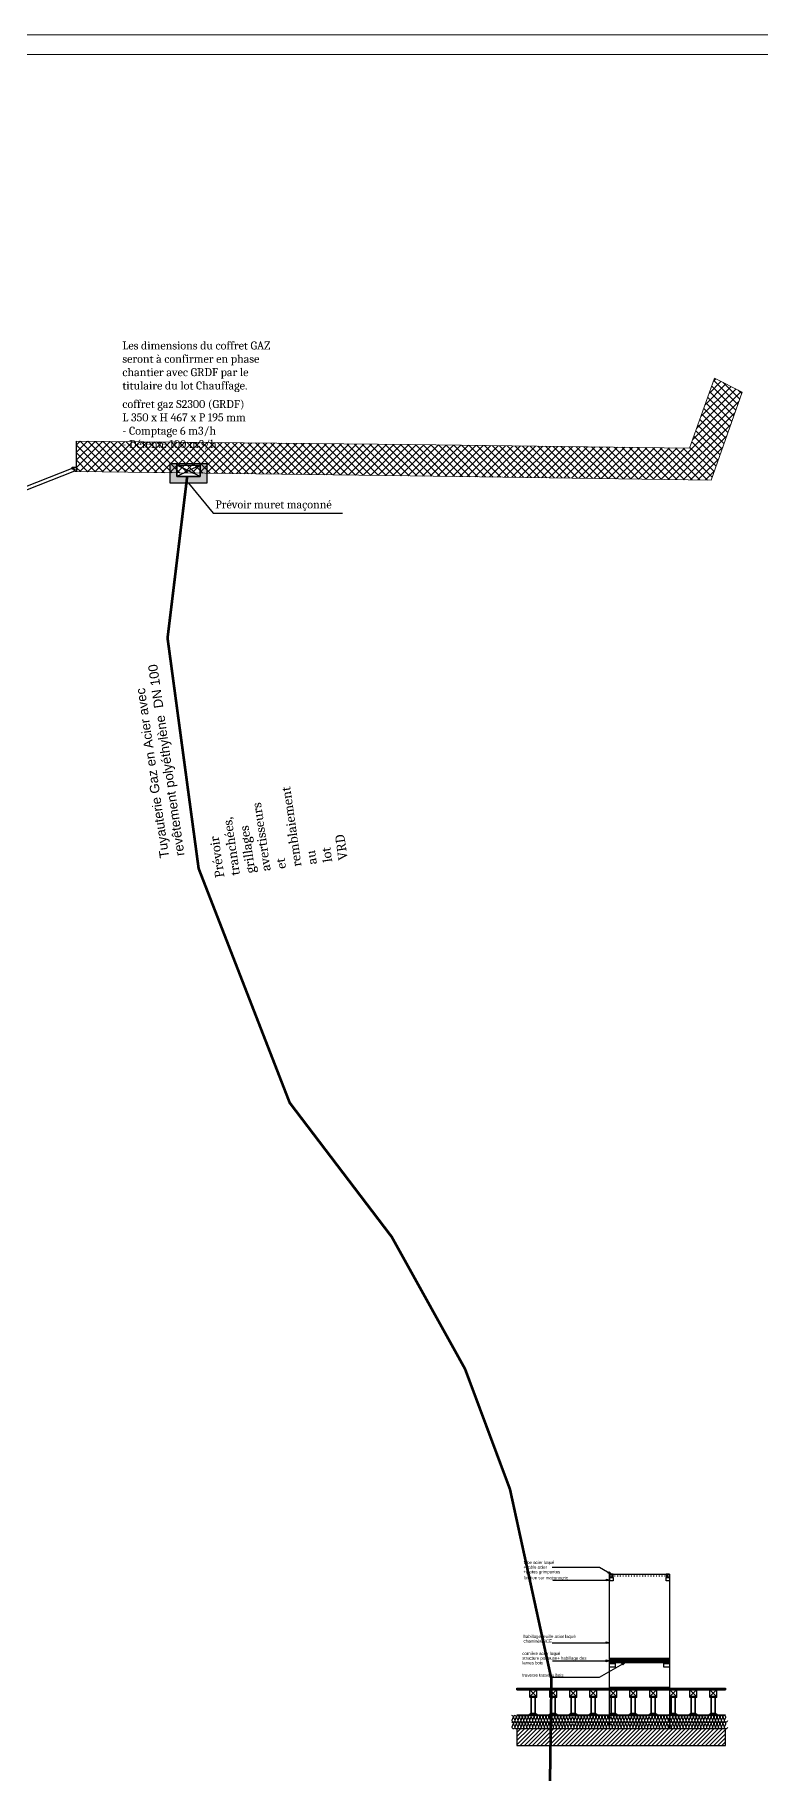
# Model space of a CAD drawing. Header units: centimetres. Extents: x 1724 to 19617, y -6503 to 8072.
# Drawn here: x 12185 to 13273, y 3524 to 6132 of the extents above; entities that cross this region are included whole.
import ezdxf

# ---------------------------------------------------------------- set-up
doc = ezdxf.new("R2010")
doc.units = ezdxf.units.CM
doc.linetypes.add('prlm_gaz', pattern=[36, 24, -3, 0, -3, 0, -3, 0, -3])
doc.linetypes.add('Style de ligne -27', pattern=[0.164042, 0.054681, -0.109361])
doc.layers.add('B BATI-murs', color=252, linetype='Continuous', lineweight=35)
doc.layers.add('prlm-ZCARTOUCHE', color=181, linetype='Continuous', lineweight=13)
for name, color, linetype in [('B GÈnÈral_Hatch', 252, 'Continuous'), ('B Général', 252, 'Continuous'), ('C ANNOTATIONS-prestations', 252, 'Continuous'), ('Général', 252, 'Continuous'), ('prlm-GAZ', 2, 'Continuous'), ('prlm-MOD', 64, 'Continuous'), ('prlm-MOD-PB', 123, 'Continuous')]:
    doc.layers.add(name, color=color, linetype=linetype)
doc.styles.add('Eurostile', font='Eurosti.TTF')
doc.styles.add('prlm-eau-ef', font='ariblk.ttf', dxfattribs={"height": 18})
doc.styles.add('prlm-mod', font='cambriaz.ttf', dxfattribs={"height": 18})
pattern_1 = [(0, (-110307.5656, 125967.00855), (0.3527777774, -0.4409722222), [])]

# ---------------------------------------------------------------- blocks, each defined once
blk = doc.blocks.new('B n0.Groupe-49-1')
at = {"layer": 'B Général', "linetype": 'Continuous', "flags": 128}
for points in [[(122436.1, -120490.3), (122438.8, -120490.4), (122438.8, -120487), (122442.8, -120487.1), (122442.8, -120483.7), (122436.2, -120483.7), (122436.2, -120483.7), (122436.2, -120483.7), (122436.1, -120489.4), (122436.1, -120489.4)], [(122556.1, -120491.2), (122553.4, -120491.2), (122553.5, -120487.9), (122549.5, -120487.8), (122549.5, -120484.5), (122556.1, -120484.6)]]:
    blk.add_lwpolyline(points, close=True, dxfattribs=at)
at = {"layer": 'B Général', "flags": 128}
blk.add_lwpolyline([(122553.1, -120490.8), (122444, -120533.9), (122442, -120528.9), (122551.1, -120485.8)], close=True, dxfattribs=at)
at = {"layer": 'B Général', "linetype": 'Continuous'}
blk.add_arc((122550.3, -120492.6), 114.2, 178.8526, 198.5258, dxfattribs=at)
blk = doc.blocks.new('B n0.Groupe-175-1')
at = {"layer": 'B BATI-murs', "linetype": 'Continuous'}
for p, q in [((123326.7, -122354.5), (123324.7, -122356)), ((123336.7, -122356), (123334.7, -122354.5))]:
    blk.add_line(p, q, dxfattribs=at)
at = {"layer": 'B BATI-murs', "linetype": 'Continuous', "flags": 128}
for points in [[(123325.7, -122328.5), (123335.7, -122328.5), (123335.7, -122329.5), (123325.7, -122329.5)], [(123327.7, -122329.5), (123333.7, -122329.5), (123333.7, -122354), (123327.7, -122354)], [(123324.7, -122356), (123336.7, -122356), (123336.7, -122356.5), (123324.7, -122356.5)], [(123326.7, -122354), (123334.7, -122354), (123334.7, -122354.5), (123326.7, -122354.5)]]:
    blk.add_lwpolyline(points, close=True, dxfattribs=at)
blk = doc.blocks.new('B n0.Groupe-176-1')
at = {"layer": 'B BATI-murs', "linetype": 'Continuous'}
for p, q in [((123296.7, -122354.5), (123294.7, -122356)), ((123306.7, -122356), (123304.7, -122354.5))]:
    blk.add_line(p, q, dxfattribs=at)
at = {"layer": 'B BATI-murs', "linetype": 'Continuous', "flags": 128}
for points in [[(123295.7, -122328.5), (123305.7, -122328.5), (123305.7, -122329.5), (123295.7, -122329.5)], [(123297.7, -122329.5), (123303.7, -122329.5), (123303.7, -122354), (123297.7, -122354)], [(123294.7, -122356), (123306.7, -122356), (123306.7, -122356.5), (123294.7, -122356.5)], [(123296.7, -122354), (123304.7, -122354), (123304.7, -122354.5), (123296.7, -122354.5)]]:
    blk.add_lwpolyline(points, close=True, dxfattribs=at)
blk = doc.blocks.new('B n0.Groupe-177-1')
at = {"layer": 'B BATI-murs', "linetype": 'Continuous'}
for p, q in [((123356.7, -122354.5), (123354.7, -122356)), ((123366.7, -122356), (123364.7, -122354.5))]:
    blk.add_line(p, q, dxfattribs=at)
at = {"layer": 'B BATI-murs', "linetype": 'Continuous', "flags": 128}
for points in [[(123355.7, -122328.5), (123365.7, -122328.5), (123365.7, -122329.5), (123355.7, -122329.5)], [(123357.7, -122329.5), (123363.7, -122329.5), (123363.7, -122354), (123357.7, -122354)], [(123354.7, -122356), (123366.7, -122356), (123366.7, -122356.5), (123354.7, -122356.5)], [(123356.7, -122354), (123364.7, -122354), (123364.7, -122354.5), (123356.7, -122354.5)]]:
    blk.add_lwpolyline(points, close=True, dxfattribs=at)
blk = doc.blocks.new('B n0.Groupe-178-1')
at = {"layer": 'B BATI-murs', "linetype": 'Continuous'}
for p, q in [((123386.7, -122354.5), (123384.7, -122356)), ((123396.7, -122356), (123394.7, -122354.5))]:
    blk.add_line(p, q, dxfattribs=at)
at = {"layer": 'B BATI-murs', "linetype": 'Continuous', "flags": 128}
for points in [[(123385.7, -122328.5), (123395.7, -122328.5), (123395.7, -122329.5), (123385.7, -122329.5)], [(123387.7, -122329.5), (123393.7, -122329.5), (123393.7, -122354), (123387.7, -122354)], [(123384.7, -122356), (123396.7, -122356), (123396.7, -122356.5), (123384.7, -122356.5)], [(123386.7, -122354), (123394.7, -122354), (123394.7, -122354.5), (123386.7, -122354.5)]]:
    blk.add_lwpolyline(points, close=True, dxfattribs=at)
blk = doc.blocks.new('B n0.Groupe-179-1')
at = {"layer": 'B BATI-murs', "linetype": 'Continuous'}
for p, q in [((123416.7, -122354.5), (123414.7, -122356)), ((123426.7, -122356), (123424.7, -122354.5))]:
    blk.add_line(p, q, dxfattribs=at)
at = {"layer": 'B BATI-murs', "linetype": 'Continuous', "flags": 128}
for points in [[(123415.7, -122328.5), (123425.7, -122328.5), (123425.7, -122329.5), (123415.7, -122329.5)], [(123417.7, -122329.5), (123423.7, -122329.5), (123423.7, -122354), (123417.7, -122354)], [(123414.7, -122356), (123426.7, -122356), (123426.7, -122356.5), (123414.7, -122356.5)], [(123416.7, -122354), (123424.7, -122354), (123424.7, -122354.5), (123416.7, -122354.5)]]:
    blk.add_lwpolyline(points, close=True, dxfattribs=at)
blk = doc.blocks.new('B n0.Groupe-180-1')
at = {"layer": 'B BATI-murs', "linetype": 'Continuous'}
for p, q in [((123446.7, -122354.5), (123444.7, -122356)), ((123456.7, -122356), (123454.7, -122354.5))]:
    blk.add_line(p, q, dxfattribs=at)
at = {"layer": 'B BATI-murs', "linetype": 'Continuous', "flags": 128}
for points in [[(123445.7, -122328.5), (123455.7, -122328.5), (123455.7, -122329.5), (123445.7, -122329.5)], [(123447.7, -122329.5), (123453.7, -122329.5), (123453.7, -122354), (123447.7, -122354)], [(123444.7, -122356), (123456.7, -122356), (123456.7, -122356.5), (123444.7, -122356.5)], [(123446.7, -122354), (123454.7, -122354), (123454.7, -122354.5), (123446.7, -122354.5)]]:
    blk.add_lwpolyline(points, close=True, dxfattribs=at)
blk = doc.blocks.new('B n0.Groupe-181-1')
at = {"layer": 'B BATI-murs', "linetype": 'Continuous'}
for p, q in [((123476.7, -122354.5), (123474.7, -122356)), ((123486.7, -122356), (123484.7, -122354.5))]:
    blk.add_line(p, q, dxfattribs=at)
at = {"layer": 'B BATI-murs', "linetype": 'Continuous', "flags": 128}
for points in [[(123475.7, -122328.5), (123485.7, -122328.5), (123485.7, -122329.5), (123475.7, -122329.5)], [(123477.7, -122329.5), (123483.7, -122329.5), (123483.7, -122354), (123477.7, -122354)], [(123474.7, -122356), (123486.7, -122356), (123486.7, -122356.5), (123474.7, -122356.5)], [(123476.7, -122354), (123484.7, -122354), (123484.7, -122354.5), (123476.7, -122354.5)]]:
    blk.add_lwpolyline(points, close=True, dxfattribs=at)
blk = doc.blocks.new('B n0.Groupe-182-1')
at = {"layer": 'B BATI-murs', "linetype": 'Continuous'}
for p, q in [((123506.7, -122354.5), (123504.7, -122356)), ((123516.7, -122356), (123514.7, -122354.5))]:
    blk.add_line(p, q, dxfattribs=at)
at = {"layer": 'B BATI-murs', "linetype": 'Continuous', "flags": 128}
for points in [[(123505.7, -122328.5), (123515.7, -122328.5), (123515.7, -122329.5), (123505.7, -122329.5)], [(123507.7, -122329.5), (123513.7, -122329.5), (123513.7, -122354), (123507.7, -122354)], [(123504.7, -122356), (123516.7, -122356), (123516.7, -122356.5), (123504.7, -122356.5)], [(123506.7, -122354), (123514.7, -122354), (123514.7, -122354.5), (123506.7, -122354.5)]]:
    blk.add_lwpolyline(points, close=True, dxfattribs=at)
blk = doc.blocks.new('B n0.Groupe-183-1')
at = {"layer": 'B Général', "linetype": 'Continuous'}
for p, q in [((123505.7, -122328.5), (123515.7, -122318.5)), ((123515.7, -122328.5), (123505.7, -122318.5))]:
    blk.add_line(p, q, dxfattribs=at)
at = {"layer": 'Général', "linetype": 'Continuous', "flags": 128}
blk.add_lwpolyline([(123505.7, -122328.5), (123505.7, -122318.5), (123515.7, -122318.5), (123515.7, -122328.5)], close=True, dxfattribs=at)
blk = doc.blocks.new('B n0.Groupe-184-1')
at = {"layer": 'B Général', "linetype": 'Continuous'}
for p, q in [((123475.7, -122328.5), (123485.7, -122318.5)), ((123485.7, -122328.5), (123475.7, -122318.5))]:
    blk.add_line(p, q, dxfattribs=at)
at = {"layer": 'Général', "linetype": 'Continuous', "flags": 128}
blk.add_lwpolyline([(123475.7, -122328.5), (123475.7, -122318.5), (123485.7, -122318.5), (123485.7, -122328.5)], close=True, dxfattribs=at)
blk = doc.blocks.new('B n0.Groupe-185-1')
at = {"layer": 'B Général', "linetype": 'Continuous'}
for p, q in [((123415.7, -122328.5), (123425.7, -122318.5)), ((123425.7, -122328.5), (123415.7, -122318.5))]:
    blk.add_line(p, q, dxfattribs=at)
at = {"layer": 'Général', "linetype": 'Continuous', "flags": 128}
blk.add_lwpolyline([(123415.7, -122328.5), (123415.7, -122318.5), (123425.7, -122318.5), (123425.7, -122328.5)], close=True, dxfattribs=at)
blk = doc.blocks.new('B n0.Groupe-186-1')
at = {"layer": 'B Général', "linetype": 'Continuous'}
for p, q in [((123325.7, -122328.5), (123335.7, -122318.5)), ((123335.7, -122328.5), (123325.7, -122318.5))]:
    blk.add_line(p, q, dxfattribs=at)
at = {"layer": 'Général', "linetype": 'Continuous', "flags": 128}
blk.add_lwpolyline([(123325.7, -122328.5), (123325.7, -122318.5), (123335.7, -122318.5), (123335.7, -122328.5)], close=True, dxfattribs=at)
blk = doc.blocks.new('B n0.Groupe-187-1')
at = {"layer": 'B Général', "linetype": 'Continuous'}
for p, q in [((123295.7, -122328.5), (123305.7, -122318.5)), ((123305.7, -122328.5), (123295.7, -122318.5))]:
    blk.add_line(p, q, dxfattribs=at)
at = {"layer": 'Général', "linetype": 'Continuous', "flags": 128}
blk.add_lwpolyline([(123295.7, -122328.5), (123295.7, -122318.5), (123305.7, -122318.5), (123305.7, -122328.5)], close=True, dxfattribs=at)
blk = doc.blocks.new('B n0.Groupe-188-1')
at = {"layer": 'B Général', "linetype": 'Continuous'}
for p, q in [((123265.7, -122328.5), (123275.7, -122318.5)), ((123275.7, -122328.5), (123265.7, -122318.5))]:
    blk.add_line(p, q, dxfattribs=at)
at = {"layer": 'Général', "linetype": 'Continuous', "flags": 128}
blk.add_lwpolyline([(123265.7, -122328.5), (123265.7, -122318.5), (123275.7, -122318.5), (123275.7, -122328.5)], close=True, dxfattribs=at)
blk = doc.blocks.new('B n0.Groupe-189-1')
at = {"layer": 'B Général', "linetype": 'Continuous'}
for p, q in [((123235.7, -122328.5), (123245.7, -122318.5)), ((123245.7, -122328.5), (123235.7, -122318.5))]:
    blk.add_line(p, q, dxfattribs=at)
at = {"layer": 'Général', "linetype": 'Continuous', "flags": 128}
blk.add_lwpolyline([(123235.7, -122328.5), (123235.7, -122318.5), (123245.7, -122318.5), (123245.7, -122328.5)], close=True, dxfattribs=at)
blk = doc.blocks.new('B n0.Groupe-190-1')
at = {"layer": 'B BATI-murs', "linetype": 'Continuous'}
for p, q in [((123266.7, -122354.5), (123264.7, -122356)), ((123276.7, -122356), (123274.7, -122354.5))]:
    blk.add_line(p, q, dxfattribs=at)
at = {"layer": 'B BATI-murs', "linetype": 'Continuous', "flags": 128}
for points in [[(123265.7, -122328.5), (123275.7, -122328.5), (123275.7, -122329.5), (123265.7, -122329.5)], [(123267.7, -122329.5), (123273.7, -122329.5), (123273.7, -122354), (123267.7, -122354)], [(123264.7, -122356), (123276.7, -122356), (123276.7, -122356.5), (123264.7, -122356.5)], [(123266.7, -122354), (123274.7, -122354), (123274.7, -122354.5), (123266.7, -122354.5)]]:
    blk.add_lwpolyline(points, close=True, dxfattribs=at)
blk = doc.blocks.new('B n0.Groupe-191-1')
at = {"layer": 'B BATI-murs', "linetype": 'Continuous'}
for p, q in [((123236.7, -122354.5), (123234.7, -122356)), ((123246.7, -122356), (123244.7, -122354.5))]:
    blk.add_line(p, q, dxfattribs=at)
at = {"layer": 'B BATI-murs', "linetype": 'Continuous', "flags": 128}
for points in [[(123235.7, -122328.5), (123245.7, -122328.5), (123245.7, -122329.5), (123235.7, -122329.5)], [(123237.7, -122329.5), (123243.7, -122329.5), (123243.7, -122354), (123237.7, -122354)], [(123234.7, -122356), (123246.7, -122356), (123246.7, -122356.5), (123234.7, -122356.5)], [(123236.7, -122354), (123244.7, -122354), (123244.7, -122354.5), (123236.7, -122354.5)]]:
    blk.add_lwpolyline(points, close=True, dxfattribs=at)
blk = doc.blocks.new('B n0.Groupe-192-1')
at = {"layer": 'B Général', "linetype": 'Continuous'}
for p, q in [((123445.7, -122328.5), (123455.7, -122318.5)), ((123455.7, -122328.5), (123445.7, -122318.5))]:
    blk.add_line(p, q, dxfattribs=at)
at = {"layer": 'Général', "linetype": 'Continuous', "flags": 128}
blk.add_lwpolyline([(123445.7, -122328.5), (123445.7, -122318.5), (123455.7, -122318.5), (123455.7, -122328.5)], close=True, dxfattribs=at)
blk = doc.blocks.new('B n0.Groupe-193-1')
at = {"layer": 'B Général', "linetype": 'Continuous'}
for p, q in [((123385.7, -122328.5), (123395.7, -122318.5)), ((123395.7, -122328.5), (123385.7, -122318.5))]:
    blk.add_line(p, q, dxfattribs=at)
at = {"layer": 'Général', "linetype": 'Continuous', "flags": 128}
blk.add_lwpolyline([(123385.7, -122328.5), (123385.7, -122318.5), (123395.7, -122318.5), (123395.7, -122328.5)], close=True, dxfattribs=at)
blk = doc.blocks.new('B n0.Groupe-194-1')
at = {"layer": 'B Général', "linetype": 'Continuous'}
for p, q in [((123355.7, -122328.5), (123365.7, -122318.5)), ((123365.7, -122328.5), (123355.7, -122318.5))]:
    blk.add_line(p, q, dxfattribs=at)
at = {"layer": 'Général', "linetype": 'Continuous', "flags": 128}
blk.add_lwpolyline([(123355.7, -122328.5), (123355.7, -122318.5), (123365.7, -122318.5), (123365.7, -122328.5)], close=True, dxfattribs=at)
blk = doc.blocks.new('B n0.Groupe-195-1')
at = {"layer": 'B GÈnÈral_Hatch', "linetype": 'Continuous'}
h = blk.add_hatch(dxfattribs=at)
h.set_pattern_fill('BOIS FIL HOR', color=256, style=0, pattern_type=2)
h.set_pattern_definition([(0, (0.52917, -0.70556), (0.3527777774, -0.4409722222), [])])
h.paths.add_polyline_path([(123216.2, -122316), (123529.1, -122316), (123529.1, -122318.5), (123216.2, -122318.5)])
at = {"layer": 'B Général'}
for p, q in [((123529.1, -122356.5), (123216.2, -122356.5)), ((123529.1, -122357), (123216.2, -122357))]:
    blk.add_line(p, q, dxfattribs=at)
at = {"layer": 'B Général', "linetype": 'Continuous'}
blk.add_line((123529.1, -122367), (123216.2, -122367), dxfattribs=at)
at = {"layer": 'B Général', "linetype": 'Continuous', "flags": 128}
blk.add_lwpolyline([(123216.2, -122316), (123529.1, -122316), (123529.1, -122318.5), (123216.2, -122318.5)], close=True, dxfattribs=at)
blk.add_lwpolyline([(123216.2, -122316), (123529.1, -122316), (123529.1, -122318.5), (123216.2, -122318.5)], close=True, dxfattribs=at)
for points in [[(123263.1, -122362), (123264, -122359.9, 0.528335), (123262, -122357, 0.528335), (123260.1, -122359.9), (123261.8, -122364.1, -0.528335), (123259.8, -122367, -0.528335), (123257.9, -122364.1), (123259.5, -122359.9, 0.528335), (123257.6, -122357, 0.528335), (123255.6, -122359.9), (123257.3, -122364.1, -0.528335), (123255.4, -122367, -0.528335), (123253.4, -122364.1), (123255.1, -122359.9, 0.528335), (123253.2, -122357, 0.528335), (123251.2, -122359.9), (123252.9, -122364.1, -0.528335), (123251, -122367, -0.528335), (123249, -122364.1), (123250.7, -122359.9, 0.528335), (123248.7, -122357, 0.528335), (123246.8, -122359.9), (123248.5, -122364.1, -0.528335), (123246.5, -122367, -0.528335), (123244.6, -122364.1), (123246.3, -122359.9, 0.528335), (123244.3, -122357, 0.528335), (123242.4, -122359.9), (123244.1, -122364.1, -0.528335), (123242.1, -122367, -0.528335), (123240.2, -122364.1), (123241.9, -122359.9, 0.528335), (123239.9, -122357, 0.528335), (123238, -122359.9), (123239.6, -122364.1, -0.528335), (123237.7, -122367, -0.528335), (123235.7, -122364.1), (123237.4, -122359.9, 0.528335), (123235.5, -122357, 0.528335), (123233.5, -122359.9), (123235.2, -122364.1, -0.528335), (123233.3, -122367, -0.528335), (123231.3, -122364.1), (123233, -122359.9, 0.528335), (123231.1, -122357, 0.528335), (123229.1, -122359.9), (123230.8, -122364.1, -0.528335), (123228.8, -122367, -0.528335), (123226.9, -122364.1), (123228.6, -122359.9, 0.528335), (123226.6, -122357, 0.528335), (123224.7, -122359.9), (123226.4, -122364.1, -0.528335), (123224.4, -122367, -0.528335), (123222.5, -122364.1), (123224.2, -122359.9, 0.528335), (123222.2, -122357, 0.528335), (123220.3, -122359.9), (123222, -122364.1, -0.528335), (123220, -122367, -0.528335), (123218.1, -122364.1), (123219.7, -122359.9, 0.528335), (123217.8, -122357, 0.528335), (123215.8, -122359.9), (123217.5, -122364.1, -0.528335), (123215.6, -122367, -0.528335), (123213.6, -122364.1), (123215.3, -122359.9, 0.528335), (123213.4, -122357, 0.528335), (123211.4, -122359.9), (123213.1, -122364.1, -0.528335), (123211.2, -122367, -0.528335), (123209.2, -122364.1), (123210.9, -122359.9, 0.528335), (123208.9, -122357)], [(123316.2, -122362), (123317, -122359.9, 0.528335), (123315.1, -122357, 0.528335), (123313.1, -122359.9), (123314.8, -122364.1, -0.528335), (123312.9, -122367, -0.528335), (123310.9, -122364.1), (123312.6, -122359.9, 0.528335), (123310.7, -122357, 0.528335), (123308.7, -122359.9), (123310.4, -122364.1, -0.528335), (123308.5, -122367, -0.528335), (123306.5, -122364.1), (123308.2, -122359.9, 0.528335), (123306.2, -122357, 0.528335), (123304.3, -122359.9), (123306, -122364.1, -0.528335), (123304, -122367, -0.528335), (123302.1, -122364.1), (123303.8, -122359.9, 0.528335), (123301.8, -122357, 0.528335), (123299.9, -122359.9), (123301.6, -122364.1, -0.528335), (123299.6, -122367, -0.528335), (123297.7, -122364.1), (123299.3, -122359.9, 0.528335), (123297.4, -122357, 0.528335), (123295.4, -122359.9), (123297.1, -122364.1, -0.528335), (123295.2, -122367, -0.528335), (123293.2, -122364.1), (123294.9, -122359.9, 0.528335), (123293, -122357, 0.528335), (123291, -122359.9), (123292.7, -122364.1, -0.528335), (123290.8, -122367, -0.528335), (123288.8, -122364.1), (123290.5, -122359.9, 0.528335), (123288.6, -122357, 0.528335), (123286.6, -122359.9), (123288.3, -122364.1, -0.528335), (123286.3, -122367, -0.528335), (123284.4, -122364.1), (123286.1, -122359.9, 0.528335), (123284.1, -122357, 0.528335), (123282.2, -122359.9), (123283.9, -122364.1, -0.528335), (123281.9, -122367, -0.528335), (123280, -122364.1), (123281.7, -122359.9, 0.528335), (123279.7, -122357, 0.528335), (123277.8, -122359.9), (123279.4, -122364.1, -0.528335), (123277.5, -122367, -0.528335), (123275.5, -122364.1), (123277.2, -122359.9, 0.528335), (123275.3, -122357, 0.528335), (123273.3, -122359.9), (123275, -122364.1, -0.528335), (123273.1, -122367, -0.528335), (123271.1, -122364.1), (123272.8, -122359.9, 0.528335), (123270.9, -122357, 0.528335), (123268.9, -122359.9), (123270.6, -122364.1, -0.528335), (123268.7, -122367, -0.528335), (123266.7, -122364.1), (123268.4, -122359.9, 0.528335), (123266.4, -122357, 0.528335), (123264.5, -122359.9), (123266.2, -122364.1, -0.528335), (123264.2, -122367, -0.528335), (123262.3, -122364.1), (123264, -122359.9, 0.528335), (123262, -122357)], [(123369.3, -122362), (123370.1, -122359.9, 0.528335), (123368.2, -122357, 0.528335), (123366.2, -122359.9), (123367.9, -122364.1, -0.528335), (123365.9, -122367, -0.528335), (123364, -122364.1), (123365.7, -122359.9, 0.528335), (123363.7, -122357, 0.528335), (123361.8, -122359.9), (123363.5, -122364.1, -0.528335), (123361.5, -122367, -0.528335), (123359.6, -122364.1), (123361.3, -122359.9, 0.528335), (123359.3, -122357, 0.528335), (123357.4, -122359.9), (123359, -122364.1, -0.528335), (123357.1, -122367, -0.528335), (123355.2, -122364.1), (123356.8, -122359.9, 0.528335), (123354.9, -122357, 0.528335), (123352.9, -122359.9), (123354.6, -122364.1, -0.528335), (123352.7, -122367, -0.528335), (123350.7, -122364.1), (123352.4, -122359.9, 0.528335), (123350.5, -122357, 0.528335), (123348.5, -122359.9), (123350.2, -122364.1, -0.528335), (123348.3, -122367, -0.528335), (123346.3, -122364.1), (123348, -122359.9, 0.528335), (123346, -122357, 0.528335), (123344.1, -122359.9), (123345.8, -122364.1, -0.528335), (123343.8, -122367, -0.528335), (123341.9, -122364.1), (123343.6, -122359.9, 0.528335), (123341.6, -122357, 0.528335), (123339.7, -122359.9), (123341.4, -122364.1, -0.528335), (123339.4, -122367, -0.528335), (123337.5, -122364.1), (123339.1, -122359.9, 0.528335), (123337.2, -122357, 0.528335), (123335.2, -122359.9), (123336.9, -122364.1, -0.528335), (123335, -122367, -0.528335), (123333, -122364.1), (123334.7, -122359.9, 0.528335), (123332.8, -122357, 0.528335), (123330.8, -122359.9), (123332.5, -122364.1, -0.528335), (123330.6, -122367, -0.528335), (123328.6, -122364.1), (123330.3, -122359.9, 0.528335), (123328.4, -122357, 0.528335), (123326.4, -122359.9), (123328.1, -122364.1, -0.528335), (123326.1, -122367, -0.528335), (123324.2, -122364.1), (123325.9, -122359.9, 0.528335), (123323.9, -122357, 0.528335), (123322, -122359.9), (123323.7, -122364.1, -0.528335), (123321.7, -122367, -0.528335), (123319.8, -122364.1), (123321.5, -122359.9, 0.528335), (123319.5, -122357, 0.528335), (123317.6, -122359.9), (123319.2, -122364.1, -0.528335), (123317.3, -122367, -0.528335), (123315.3, -122364.1), (123317, -122359.9, 0.528335), (123315.1, -122357)], [(123422.3, -122362), (123423.2, -122359.9, 0.528335), (123421.2, -122357, 0.528335), (123419.3, -122359.9), (123421, -122364.1, -0.528335), (123419, -122367, -0.528335), (123417.1, -122364.1), (123418.7, -122359.9, 0.528335), (123416.8, -122357, 0.528335), (123414.9, -122359.9), (123416.5, -122364.1, -0.528335), (123414.6, -122367, -0.528335), (123412.6, -122364.1), (123414.3, -122359.9, 0.528335), (123412.4, -122357, 0.528335), (123410.4, -122359.9), (123412.1, -122364.1, -0.528335), (123410.2, -122367, -0.528335), (123408.2, -122364.1), (123409.9, -122359.9, 0.528335), (123408, -122357, 0.528335), (123406, -122359.9), (123407.7, -122364.1, -0.528335), (123405.7, -122367, -0.528335), (123403.8, -122364.1), (123405.5, -122359.9, 0.528335), (123403.5, -122357, 0.528335), (123401.6, -122359.9), (123403.3, -122364.1, -0.528335), (123401.3, -122367, -0.528335), (123399.4, -122364.1), (123401.1, -122359.9, 0.528335), (123399.1, -122357, 0.528335), (123397.2, -122359.9), (123398.8, -122364.1, -0.528335), (123396.9, -122367, -0.528335), (123395, -122364.1), (123396.6, -122359.9, 0.528335), (123394.7, -122357, 0.528335), (123392.7, -122359.9), (123394.4, -122364.1, -0.528335), (123392.5, -122367, -0.528335), (123390.5, -122364.1), (123392.2, -122359.9, 0.528335), (123390.3, -122357, 0.528335), (123388.3, -122359.9), (123390, -122364.1, -0.528335), (123388.1, -122367, -0.528335), (123386.1, -122364.1), (123387.8, -122359.9, 0.528335), (123385.8, -122357, 0.528335), (123383.9, -122359.9), (123385.6, -122364.1, -0.528335), (123383.6, -122367, -0.528335), (123381.7, -122364.1), (123383.4, -122359.9, 0.528335), (123381.4, -122357, 0.528335), (123379.5, -122359.9), (123381.2, -122364.1, -0.528335), (123379.2, -122367, -0.528335), (123377.3, -122364.1), (123378.9, -122359.9, 0.528335), (123377, -122357, 0.528335), (123375.1, -122359.9), (123376.7, -122364.1, -0.528335), (123374.8, -122367, -0.528335), (123372.8, -122364.1), (123374.5, -122359.9, 0.528335), (123372.6, -122357, 0.528335), (123370.6, -122359.9), (123372.3, -122364.1, -0.528335), (123370.4, -122367, -0.528335), (123368.4, -122364.1), (123370.1, -122359.9, 0.528335), (123368.2, -122357)], [(123477.6, -122362), (123478.4, -122364.1, -0.528335), (123476.5, -122367, -0.528335), (123474.6, -122364.1), (123476.2, -122359.9, 0.528335), (123474.3, -122357, 0.528335), (123472.3, -122359.9), (123474, -122364.1, -0.528335), (123472.1, -122367, -0.528335), (123470.1, -122364.1), (123471.8, -122359.9, 0.528335), (123469.9, -122357, 0.528335), (123467.9, -122359.9), (123469.6, -122364.1, -0.528335), (123467.7, -122367, -0.528335), (123465.7, -122364.1), (123467.4, -122359.9, 0.528335), (123465.4, -122357, 0.528335), (123463.5, -122359.9), (123465.2, -122364.1, -0.528335), (123463.2, -122367, -0.528335), (123461.3, -122364.1), (123463, -122359.9, 0.528335), (123461, -122357, 0.528335), (123459.1, -122359.9), (123460.8, -122364.1, -0.528335), (123458.8, -122367, -0.528335), (123456.9, -122364.1), (123458.5, -122359.9, 0.528335), (123456.6, -122357, 0.528335), (123454.7, -122359.9), (123456.3, -122364.1, -0.528335), (123454.4, -122367, -0.528335), (123452.4, -122364.1), (123454.1, -122359.9, 0.528335), (123452.2, -122357, 0.528335), (123450.2, -122359.9), (123451.9, -122364.1, -0.528335), (123450, -122367, -0.528335), (123448, -122364.1), (123449.7, -122359.9, 0.528335), (123447.8, -122357, 0.528335), (123445.8, -122359.9), (123447.5, -122364.1, -0.528335), (123445.5, -122367, -0.528335), (123443.6, -122364.1), (123445.3, -122359.9, 0.528335), (123443.3, -122357, 0.528335), (123441.4, -122359.9), (123443.1, -122364.1, -0.528335), (123441.1, -122367, -0.528335), (123439.2, -122364.1), (123440.9, -122359.9, 0.528335), (123438.9, -122357, 0.528335), (123437, -122359.9), (123438.6, -122364.1, -0.528335), (123436.7, -122367, -0.528335), (123434.8, -122364.1), (123436.4, -122359.9, 0.528335), (123434.5, -122357, 0.528335), (123432.5, -122359.9), (123434.2, -122364.1, -0.528335), (123432.3, -122367, -0.528335), (123430.3, -122364.1), (123432, -122359.9, 0.528335), (123430.1, -122357, 0.528335), (123428.1, -122359.9), (123429.8, -122364.1, -0.528335), (123427.9, -122367, -0.528335), (123425.9, -122364.1), (123427.6, -122359.9, 0.528335), (123425.6, -122357, 0.528335), (123423.7, -122359.9), (123425.4, -122364.1, -0.528335), (123423.4, -122367, -0.528335), (123421.5, -122364.1), (123422.3, -122362)], [(123531.8, -122365.1, -0.414214), (123529.9, -122367), (123529.6, -122367, -0.528335), (123527.6, -122364.1), (123529.3, -122359.9, 0.528335), (123527.4, -122357, 0.528335), (123525.4, -122359.9), (123527.1, -122364.1, -0.528335), (123525.1, -122367, -0.528335), (123523.2, -122364.1), (123524.9, -122359.9, 0.528335), (123522.9, -122357, 0.528335), (123521, -122359.9), (123522.7, -122364.1, -0.528335), (123520.7, -122367, -0.528335), (123518.8, -122364.1), (123520.5, -122359.9, 0.528335), (123518.5, -122357, 0.528335), (123516.6, -122359.9), (123518.2, -122364.1, -0.528335), (123516.3, -122367, -0.528335), (123514.4, -122364.1), (123516, -122359.9, 0.528335), (123514.1, -122357, 0.528335), (123512.1, -122359.9), (123513.8, -122364.1, -0.528335), (123511.9, -122367, -0.528335), (123509.9, -122364.1), (123511.6, -122359.9, 0.528335), (123509.7, -122357, 0.528335), (123507.7, -122359.9), (123509.4, -122364.1, -0.528335), (123507.5, -122367, -0.528335), (123505.5, -122364.1), (123507.2, -122359.9, 0.528335), (123505.2, -122357, 0.528335), (123503.3, -122359.9), (123505, -122364.1, -0.528335), (123503, -122367, -0.528335), (123501.1, -122364.1), (123502.8, -122359.9, 0.528335), (123500.8, -122357, 0.528335), (123498.9, -122359.9), (123500.6, -122364.1, -0.528335), (123498.6, -122367, -0.528335), (123496.7, -122364.1), (123498.3, -122359.9, 0.528335), (123496.4, -122357, 0.528335), (123494.5, -122359.9), (123496.1, -122364.1, -0.528335), (123494.2, -122367, -0.528335), (123492.2, -122364.1), (123493.9, -122359.9, 0.528335), (123492, -122357, 0.528335), (123490, -122359.9), (123491.7, -122364.1, -0.528335), (123489.8, -122367, -0.528335), (123487.8, -122364.1), (123489.5, -122359.9, 0.528335), (123487.6, -122357, 0.528335), (123485.6, -122359.9), (123487.3, -122364.1, -0.528335), (123485.3, -122367, -0.528335), (123483.4, -122364.1), (123485.1, -122359.9, 0.528335), (123483.1, -122357, 0.528335), (123481.2, -122359.9), (123482.9, -122364.1, -0.528335), (123480.9, -122367, -0.528335), (123479, -122364.1), (123480.7, -122359.9, 0.528335), (123478.7, -122357, 0.528335), (123476.8, -122359.9), (123477.6, -122362)], [(123263.1, -122372), (123264, -122369.9, 0.528335), (123262, -122367, 0.528335), (123260.1, -122369.9), (123261.8, -122374.1, -0.528335), (123259.8, -122377, -0.528335), (123257.9, -122374.1), (123259.5, -122369.9, 0.528335), (123257.6, -122367, 0.528335), (123255.6, -122369.9), (123257.3, -122374.1, -0.528335), (123255.4, -122377, -0.528335), (123253.4, -122374.1), (123255.1, -122369.9, 0.528335), (123253.2, -122367, 0.528335), (123251.2, -122369.9), (123252.9, -122374.1, -0.528335), (123251, -122377, -0.528335), (123249, -122374.1), (123250.7, -122369.9, 0.528335), (123248.7, -122367, 0.528335), (123246.8, -122369.9), (123248.5, -122374.1, -0.528335), (123246.5, -122377, -0.528335), (123244.6, -122374.1), (123246.3, -122369.9, 0.528335), (123244.3, -122367, 0.528335), (123242.4, -122369.9), (123244.1, -122374.1, -0.528335), (123242.1, -122377, -0.528335), (123240.2, -122374.1), (123241.9, -122369.9, 0.528335), (123239.9, -122367, 0.528335), (123238, -122369.9), (123239.6, -122374.1, -0.528335), (123237.7, -122377, -0.528335), (123235.7, -122374.1), (123237.4, -122369.9, 0.528335), (123235.5, -122367, 0.528335), (123233.5, -122369.9), (123235.2, -122374.1, -0.528335), (123233.3, -122377, -0.528335), (123231.3, -122374.1), (123233, -122369.9, 0.528335), (123231.1, -122367, 0.528335), (123229.1, -122369.9), (123230.8, -122374.1, -0.528335), (123228.8, -122377, -0.528335), (123226.9, -122374.1), (123228.6, -122369.9, 0.528335), (123226.6, -122367, 0.528335), (123224.7, -122369.9), (123226.4, -122374.1, -0.528335), (123224.4, -122377, -0.528335), (123222.5, -122374.1), (123224.2, -122369.9, 0.528335), (123222.2, -122367, 0.528335), (123220.3, -122369.9), (123222, -122374.1, -0.528335), (123220, -122377, -0.528335), (123218.1, -122374.1), (123219.7, -122369.9, 0.528335), (123217.8, -122367, 0.528335), (123215.8, -122369.9), (123217.5, -122374.1, -0.528335), (123215.6, -122377, -0.528335), (123213.6, -122374.1), (123215.3, -122369.9, 0.528335), (123213.4, -122367, 0.528335), (123211.4, -122369.9), (123213.1, -122374.1, -0.528335), (123211.2, -122377, -0.528335), (123209.2, -122374.1), (123210.9, -122369.9, 0.528335), (123208.9, -122367)], [(123316.2, -122372), (123317, -122369.9, 0.528335), (123315.1, -122367, 0.528335), (123313.1, -122369.9), (123314.8, -122374.1, -0.528335), (123312.9, -122377, -0.528335), (123310.9, -122374.1), (123312.6, -122369.9, 0.528335), (123310.7, -122367, 0.528335), (123308.7, -122369.9), (123310.4, -122374.1, -0.528335), (123308.5, -122377, -0.528335), (123306.5, -122374.1), (123308.2, -122369.9, 0.528335), (123306.2, -122367, 0.528335), (123304.3, -122369.9), (123306, -122374.1, -0.528335), (123304, -122377, -0.528335), (123302.1, -122374.1), (123303.8, -122369.9, 0.528335), (123301.8, -122367, 0.528335), (123299.9, -122369.9), (123301.6, -122374.1, -0.528335), (123299.6, -122377, -0.528335), (123297.7, -122374.1), (123299.3, -122369.9, 0.528335), (123297.4, -122367, 0.528335), (123295.4, -122369.9), (123297.1, -122374.1, -0.528335), (123295.2, -122377, -0.528335), (123293.2, -122374.1), (123294.9, -122369.9, 0.528335), (123293, -122367, 0.528335), (123291, -122369.9), (123292.7, -122374.1, -0.528335), (123290.8, -122377, -0.528335), (123288.8, -122374.1), (123290.5, -122369.9, 0.528335), (123288.6, -122367, 0.528335), (123286.6, -122369.9), (123288.3, -122374.1, -0.528335), (123286.3, -122377, -0.528335), (123284.4, -122374.1), (123286.1, -122369.9, 0.528335), (123284.1, -122367, 0.528335), (123282.2, -122369.9), (123283.9, -122374.1, -0.528335), (123281.9, -122377, -0.528335), (123280, -122374.1), (123281.7, -122369.9, 0.528335), (123279.7, -122367, 0.528335), (123277.8, -122369.9), (123279.4, -122374.1, -0.528335), (123277.5, -122377, -0.528335), (123275.5, -122374.1), (123277.2, -122369.9, 0.528335), (123275.3, -122367, 0.528335), (123273.3, -122369.9), (123275, -122374.1, -0.528335), (123273.1, -122377, -0.528335), (123271.1, -122374.1), (123272.8, -122369.9, 0.528335), (123270.9, -122367, 0.528335), (123268.9, -122369.9), (123270.6, -122374.1, -0.528335), (123268.7, -122377, -0.528335), (123266.7, -122374.1), (123268.4, -122369.9, 0.528335), (123266.4, -122367, 0.528335), (123264.5, -122369.9), (123266.2, -122374.1, -0.528335), (123264.2, -122377, -0.528335), (123262.3, -122374.1), (123264, -122369.9, 0.528335), (123262, -122367)], [(123369.3, -122372), (123370.1, -122369.9, 0.528335), (123368.2, -122367, 0.528335), (123366.2, -122369.9), (123367.9, -122374.1, -0.528335), (123365.9, -122377, -0.528335), (123364, -122374.1), (123365.7, -122369.9, 0.528335), (123363.7, -122367, 0.528335), (123361.8, -122369.9), (123363.5, -122374.1, -0.528335), (123361.5, -122377, -0.528335), (123359.6, -122374.1), (123361.3, -122369.9, 0.528335), (123359.3, -122367, 0.528335), (123357.4, -122369.9), (123359, -122374.1, -0.528335), (123357.1, -122377, -0.528335), (123355.2, -122374.1), (123356.8, -122369.9, 0.528335), (123354.9, -122367, 0.528335), (123352.9, -122369.9), (123354.6, -122374.1, -0.528335), (123352.7, -122377, -0.528335), (123350.7, -122374.1), (123352.4, -122369.9, 0.528335), (123350.5, -122367, 0.528335), (123348.5, -122369.9), (123350.2, -122374.1, -0.528335), (123348.3, -122377, -0.528335), (123346.3, -122374.1), (123348, -122369.9, 0.528335), (123346, -122367, 0.528335), (123344.1, -122369.9), (123345.8, -122374.1, -0.528335), (123343.8, -122377, -0.528335), (123341.9, -122374.1), (123343.6, -122369.9, 0.528335), (123341.6, -122367, 0.528335), (123339.7, -122369.9), (123341.4, -122374.1, -0.528335), (123339.4, -122377, -0.528335), (123337.5, -122374.1), (123339.1, -122369.9, 0.528335), (123337.2, -122367, 0.528335), (123335.2, -122369.9), (123336.9, -122374.1, -0.528335), (123335, -122377, -0.528335), (123333, -122374.1), (123334.7, -122369.9, 0.528335), (123332.8, -122367, 0.528335), (123330.8, -122369.9), (123332.5, -122374.1, -0.528335), (123330.6, -122377, -0.528335), (123328.6, -122374.1), (123330.3, -122369.9, 0.528335), (123328.4, -122367, 0.528335), (123326.4, -122369.9), (123328.1, -122374.1, -0.528335), (123326.1, -122377, -0.528335), (123324.2, -122374.1), (123325.9, -122369.9, 0.528335), (123323.9, -122367, 0.528335), (123322, -122369.9), (123323.7, -122374.1, -0.528335), (123321.7, -122377, -0.528335), (123319.8, -122374.1), (123321.5, -122369.9, 0.528335), (123319.5, -122367, 0.528335), (123317.6, -122369.9), (123319.2, -122374.1, -0.528335), (123317.3, -122377, -0.528335), (123315.3, -122374.1), (123317, -122369.9, 0.528335), (123315.1, -122367)], [(123422.3, -122372), (123423.2, -122369.9, 0.528335), (123421.2, -122367, 0.528335), (123419.3, -122369.9), (123421, -122374.1, -0.528335), (123419, -122377, -0.528335), (123417.1, -122374.1), (123418.7, -122369.9, 0.528335), (123416.8, -122367, 0.528335), (123414.9, -122369.9), (123416.5, -122374.1, -0.528335), (123414.6, -122377, -0.528335), (123412.6, -122374.1), (123414.3, -122369.9, 0.528335), (123412.4, -122367, 0.528335), (123410.4, -122369.9), (123412.1, -122374.1, -0.528335), (123410.2, -122377, -0.528335), (123408.2, -122374.1), (123409.9, -122369.9, 0.528335), (123408, -122367, 0.528335), (123406, -122369.9), (123407.7, -122374.1, -0.528335), (123405.7, -122377, -0.528335), (123403.8, -122374.1), (123405.5, -122369.9, 0.528335), (123403.5, -122367, 0.528335), (123401.6, -122369.9), (123403.3, -122374.1, -0.528335), (123401.3, -122377, -0.528335), (123399.4, -122374.1), (123401.1, -122369.9, 0.528335), (123399.1, -122367, 0.528335), (123397.2, -122369.9), (123398.8, -122374.1, -0.528335), (123396.9, -122377, -0.528335), (123395, -122374.1), (123396.6, -122369.9, 0.528335), (123394.7, -122367, 0.528335), (123392.7, -122369.9), (123394.4, -122374.1, -0.528335), (123392.5, -122377, -0.528335), (123390.5, -122374.1), (123392.2, -122369.9, 0.528335), (123390.3, -122367, 0.528335), (123388.3, -122369.9), (123390, -122374.1, -0.528335), (123388.1, -122377, -0.528335), (123386.1, -122374.1), (123387.8, -122369.9, 0.528335), (123385.8, -122367, 0.528335), (123383.9, -122369.9), (123385.6, -122374.1, -0.528335), (123383.6, -122377, -0.528335), (123381.7, -122374.1), (123383.4, -122369.9, 0.528335), (123381.4, -122367, 0.528335), (123379.5, -122369.9), (123381.2, -122374.1, -0.528335), (123379.2, -122377, -0.528335), (123377.3, -122374.1), (123378.9, -122369.9, 0.528335), (123377, -122367, 0.528335), (123375.1, -122369.9), (123376.7, -122374.1, -0.528335), (123374.8, -122377, -0.528335), (123372.8, -122374.1), (123374.5, -122369.9, 0.528335), (123372.6, -122367, 0.528335), (123370.6, -122369.9), (123372.3, -122374.1, -0.528335), (123370.4, -122377, -0.528335), (123368.4, -122374.1), (123370.1, -122369.9, 0.528335), (123368.2, -122367)], [(123477.6, -122372), (123478.4, -122374.1, -0.528335), (123476.5, -122377, -0.528335), (123474.6, -122374.1), (123476.2, -122369.9, 0.528335), (123474.3, -122367, 0.528335), (123472.3, -122369.9), (123474, -122374.1, -0.528335), (123472.1, -122377, -0.528335), (123470.1, -122374.1), (123471.8, -122369.9, 0.528335), (123469.9, -122367, 0.528335), (123467.9, -122369.9), (123469.6, -122374.1, -0.528335), (123467.7, -122377, -0.528335), (123465.7, -122374.1), (123467.4, -122369.9, 0.528335), (123465.4, -122367, 0.528335), (123463.5, -122369.9), (123465.2, -122374.1, -0.528335), (123463.2, -122377, -0.528335), (123461.3, -122374.1), (123463, -122369.9, 0.528335), (123461, -122367, 0.528335), (123459.1, -122369.9), (123460.8, -122374.1, -0.528335), (123458.8, -122377, -0.528335), (123456.9, -122374.1), (123458.5, -122369.9, 0.528335), (123456.6, -122367, 0.528335), (123454.7, -122369.9), (123456.3, -122374.1, -0.528335), (123454.4, -122377, -0.528335), (123452.4, -122374.1), (123454.1, -122369.9, 0.528335), (123452.2, -122367, 0.528335), (123450.2, -122369.9), (123451.9, -122374.1, -0.528335), (123450, -122377, -0.528335), (123448, -122374.1), (123449.7, -122369.9, 0.528335), (123447.8, -122367, 0.528335), (123445.8, -122369.9), (123447.5, -122374.1, -0.528335), (123445.5, -122377, -0.528335), (123443.6, -122374.1), (123445.3, -122369.9, 0.528335), (123443.3, -122367, 0.528335), (123441.4, -122369.9), (123443.1, -122374.1, -0.528335), (123441.1, -122377, -0.528335), (123439.2, -122374.1), (123440.9, -122369.9, 0.528335), (123438.9, -122367, 0.528335), (123437, -122369.9), (123438.6, -122374.1, -0.528335), (123436.7, -122377, -0.528335), (123434.8, -122374.1), (123436.4, -122369.9, 0.528335), (123434.5, -122367, 0.528335), (123432.5, -122369.9), (123434.2, -122374.1, -0.528335), (123432.3, -122377, -0.528335), (123430.3, -122374.1), (123432, -122369.9, 0.528335), (123430.1, -122367, 0.528335), (123428.1, -122369.9), (123429.8, -122374.1, -0.528335), (123427.9, -122377, -0.528335), (123425.9, -122374.1), (123427.6, -122369.9, 0.528335), (123425.6, -122367, 0.528335), (123423.7, -122369.9), (123425.4, -122374.1, -0.528335), (123423.4, -122377, -0.528335), (123421.5, -122374.1), (123422.3, -122372)], [(123531.8, -122375.1, -0.414214), (123529.9, -122377), (123529.6, -122377, -0.528335), (123527.6, -122374.1), (123529.3, -122369.9, 0.528335), (123527.4, -122367, 0.528335), (123525.4, -122369.9), (123527.1, -122374.1, -0.528335), (123525.1, -122377, -0.528335), (123523.2, -122374.1), (123524.9, -122369.9, 0.528335), (123522.9, -122367, 0.528335), (123521, -122369.9), (123522.7, -122374.1, -0.528335), (123520.7, -122377, -0.528335), (123518.8, -122374.1), (123520.5, -122369.9, 0.528335), (123518.5, -122367, 0.528335), (123516.6, -122369.9), (123518.2, -122374.1, -0.528335), (123516.3, -122377, -0.528335), (123514.4, -122374.1), (123516, -122369.9, 0.528335), (123514.1, -122367, 0.528335), (123512.1, -122369.9), (123513.8, -122374.1, -0.528335), (123511.9, -122377, -0.528335), (123509.9, -122374.1), (123511.6, -122369.9, 0.528335), (123509.7, -122367, 0.528335), (123507.7, -122369.9), (123509.4, -122374.1, -0.528335), (123507.5, -122377, -0.528335), (123505.5, -122374.1), (123507.2, -122369.9, 0.528335), (123505.2, -122367, 0.528335), (123503.3, -122369.9), (123505, -122374.1, -0.528335), (123503, -122377, -0.528335), (123501.1, -122374.1), (123502.8, -122369.9, 0.528335), (123500.8, -122367, 0.528335), (123498.9, -122369.9), (123500.6, -122374.1, -0.528335), (123498.6, -122377, -0.528335), (123496.7, -122374.1), (123498.3, -122369.9, 0.528335), (123496.4, -122367, 0.528335), (123494.5, -122369.9), (123496.1, -122374.1, -0.528335), (123494.2, -122377, -0.528335), (123492.2, -122374.1), (123493.9, -122369.9, 0.528335), (123492, -122367, 0.528335), (123490, -122369.9), (123491.7, -122374.1, -0.528335), (123489.8, -122377, -0.528335), (123487.8, -122374.1), (123489.5, -122369.9, 0.528335), (123487.6, -122367, 0.528335), (123485.6, -122369.9), (123487.3, -122374.1, -0.528335), (123485.3, -122377, -0.528335), (123483.4, -122374.1), (123485.1, -122369.9, 0.528335), (123483.1, -122367, 0.528335), (123481.2, -122369.9), (123482.9, -122374.1, -0.528335), (123480.9, -122377, -0.528335), (123479, -122374.1), (123480.7, -122369.9, 0.528335), (123478.7, -122367, 0.528335), (123476.8, -122369.9), (123477.6, -122372)]]:
    blk.add_lwpolyline(points, format="xyb", dxfattribs=at)
at = {"layer": 'B Général'}
for name in ['B n0.Groupe-189-1', 'B n0.Groupe-188-1', 'B n0.Groupe-187-1', 'B n0.Groupe-186-1', 'B n0.Groupe-194-1', 'B n0.Groupe-193-1', 'B n0.Groupe-185-1', 'B n0.Groupe-192-1', 'B n0.Groupe-184-1', 'B n0.Groupe-183-1']:
    blk.add_blockref(name, (0, 0), dxfattribs=at)
at = {"layer": 'Général'}
for name in ['B n0.Groupe-191-1', 'B n0.Groupe-190-1', 'B n0.Groupe-176-1', 'B n0.Groupe-175-1', 'B n0.Groupe-177-1', 'B n0.Groupe-178-1', 'B n0.Groupe-179-1', 'B n0.Groupe-180-1', 'B n0.Groupe-181-1', 'B n0.Groupe-182-1']:
    blk.add_blockref(name, (0, 0), dxfattribs=at)
blk = doc.blocks.new('xi.s2300')
at = {"layer": 'prlm-MOD'}
blk.add_hatch(color=256, dxfattribs=at).paths.add_polyline_path([(17.5, 2.7), (27.5, 2.7), (27.5, -16.8), (27.5, -26.8), (-27.5, -26.8), (-27.5, -26.8), (-27.5, 2.7), (-17.5, 2.7), (-17.5, -16.8), (17.5, -16.8)])
at = {"layer": 'prlm-GAZ', "color": 20}
blk.add_lwpolyline([(-17.5, 2.7), (17.5, 2.7), (17.5, -16.8), (-17.5, -16.8), (-17.5, 0), (-17.5, 2.7), (-17.5, 0), (17.5, 0), (-17.5, -16.8), (17.5, -16.8), (-17.5, 0)], dxfattribs=at)
at = {"layer": 'prlm-MOD'}
blk.add_lwpolyline([(17.5, 2.7), (27.5, 2.7), (27.5, -16.8), (27.5, -26.8), (-27.5, -26.8), (-27.5, -26.8), (-27.5, 2.7), (-17.5, 2.7), (-17.5, -16.8), (17.5, -16.8)], close=True, dxfattribs=at)
blk.add_lwpolyline([(0, -26.8), (37, -71.9), (231, -71.9)], dxfattribs=at)
at = {"layer": 'prlm-GAZ', "color": 20, "insert": (-99.2, 97.7), "char_height": 12, "width": 268.295, "attachment_point": 1, "style": 'prlm-mod'}
blk.add_mtext('coffret gaz S2300 (GRDF)\\PL 350 x H 467 x P 195 mm\\P- Comptage 6 m3/h\\P- Détente 100 m3/h', dxfattribs=at)
at = {"layer": 'prlm-MOD', "char_height": 12, "width": 240.619, "attachment_point": 1, "style": 'prlm-mod'}
for s, insert in [('Les dimensions du coffret GAZ seront à confirmer en phase chantier avec GRDF par le titulaire du lot Chauffage.', (-99.2, 185.5)), ('Prévoir muret maçonné', (40.2, -52.9))]:
    blk.add_mtext(s, dxfattribs=dict(at, insert=insert))

msp = doc.modelspace()

# ---------------------------------------------------------------- hatches: boundary and pattern name
at = {"layer": 'B GÈnÈral_Hatch', "linetype": 'Continuous'}
h = msp.add_hatch(dxfattribs=at)
h.set_pattern_fill('02_ISOLANT', color=256, style=0, pattern_type=2)
h.set_pattern_definition([(45, (-110308.095, 125967.714), (-5.65685425, 5.65685425), []), (135, (-110308.095, 125967.714), (5.65685425, 5.65685425), [])])
h.paths.add_polyline_path([(13204.628, 5616.288), (13167.223, 5511.63), (12748.662, 5516.888), (12248.006, 5522.053), (12248.006, 5476.493), (12748.006, 5470.01), (13199.486, 5463.687), (13246.045, 5595.719)])
for points in [[(13042.672, 3815.286), (13047.671, 3813.946), (13042.672, 3812.607)], [(13046.511, 3826.357), (13050.171, 3822.696), (13045.172, 3824.036)], [(13041.786, 3721.285), (13046.786, 3719.945), (13041.786, 3718.605)], [(13042.172, 3694.035), (13047.171, 3692.695), (13042.172, 3691.355)], [(13065.664, 3688.855), (13070.664, 3690.195), (13067.004, 3686.535)]]:
    msp.add_hatch(color=250, dxfattribs=at).paths.add_polyline_path(points)
h = msp.add_hatch(dxfattribs=at)
h.set_pattern_fill('BOIS FIL HOR', color=256, style=0, pattern_type=2)
h.set_pattern_definition(pattern_1)
h.paths.add_polyline_path([(13048.671, 3694.195), (13048.671, 3696.695), (13063.171, 3696.695), (13063.171, 3694.195)])
h = msp.add_hatch(dxfattribs=at)
h.set_pattern_fill('BOIS FIL HOR', color=256, style=0, pattern_type=2)
h.set_pattern_definition(pattern_1)
h.paths.add_polyline_path([(13048.671, 3694.195), (13135.671, 3694.195), (13135.671, 3690.195), (13048.671, 3690.195)])
h = msp.add_hatch(dxfattribs=at)
h.set_pattern_fill('BOIS FIL HOR', color=256, style=0, pattern_type=2)
h.set_pattern_definition(pattern_1)
h.paths.add_polyline_path([(13063.171, 3694.195), (13063.171, 3696.695), (13077.671, 3696.695), (13077.671, 3694.195)])
h = msp.add_hatch(dxfattribs=at)
h.set_pattern_fill('BOIS FIL HOR', color=256, style=0, pattern_type=2)
h.set_pattern_definition(pattern_1)
h.paths.add_polyline_path([(13077.671, 3694.195), (13077.671, 3696.695), (13092.171, 3696.695), (13092.171, 3694.195)])
h = msp.add_hatch(dxfattribs=at)
h.set_pattern_fill('BOIS FIL HOR', color=256, style=0, pattern_type=2)
h.set_pattern_definition(pattern_1)
h.paths.add_polyline_path([(13092.171, 3694.195), (13092.171, 3696.695), (13106.671, 3696.695), (13106.671, 3694.195)])
h = msp.add_hatch(dxfattribs=at)
h.set_pattern_fill('BOIS FIL HOR', color=256, style=0, pattern_type=2)
h.set_pattern_definition(pattern_1)
h.paths.add_polyline_path([(13106.671, 3694.195), (13106.671, 3696.695), (13121.171, 3696.695), (13121.171, 3694.195)])
h = msp.add_hatch(dxfattribs=at)
h.set_pattern_fill('BOIS FIL HOR', color=256, style=0, pattern_type=2)
h.set_pattern_definition(pattern_1)
h.paths.add_polyline_path([(13121.171, 3694.195), (13121.171, 3696.695), (13135.671, 3696.695), (13135.671, 3694.195)])
h = msp.add_hatch(dxfattribs=at)
h.set_pattern_fill('45_0_15_52', color=256, style=0, pattern_type=2)
h.set_pattern_definition([(45, (-110308.0948, 125967.714), (3.52777777, -2.64583333), [])])
h.paths.add_polyline_path([(12908.128, 3590.696), (12908.128, 3565.696), (13220.985, 3565.696), (13220.985, 3590.696)])

# ---------------------------------------------------------------- linework, layer by layer
at = {"layer": 'B Général', "linetype": 'Continuous'}
for p, q in [((12248.006, 5476.493), (12248.006, 5522.053)), ((12961.859, 3813.946), (13047.671, 3813.946)), ((12960.973, 3719.945), (13046.786, 3719.945)), ((12961.359, 3692.695), (13047.171, 3692.695))]:
    msp.add_line(p, q, dxfattribs=at)
at = {"layer": 'B Général', "linetype": 'Style de ligne -27', "ltscale": 25.4}
msp.add_line((13050.171, 3820.196), (13134.671, 3820.196), dxfattribs=at)
at = {"layer": 'B Général', "linetype": 'Continuous', "lineweight": 18, "flags": 128}
msp.add_lwpolyline([(13204.628, 5616.288), (13167.223, 5511.63), (12748.662, 5516.888), (12248.006, 5522.053), (12248.006, 5476.493), (12748.006, 5470.01), (13199.486, 5463.687), (13246.045, 5595.719)], close=True, dxfattribs=at)
at = {"layer": 'B Général', "linetype": 'Continuous', "flags": 128}
for points in [[(12960.973, 3833.03), (13032.273, 3833.03), (13050.171, 3822.696)], [(12960.973, 3668.03), (13032.273, 3668.03), (13070.664, 3690.195)]]:
    msp.add_lwpolyline(points, dxfattribs=at)
for points in [[(13042.672, 3815.286), (13047.671, 3813.946), (13042.672, 3812.607)], [(13046.511, 3826.357), (13050.171, 3822.696), (13045.172, 3824.036)], [(13047.171, 3822.696), (13137.171, 3822.696), (13137.171, 3590.715), (13047.171, 3590.715)], [(13052.671, 3822.696), (13047.671, 3822.696), (13047.671, 3817.696), (13052.671, 3817.696)], [(13047.671, 3812.696), (13047.671, 3817.696), (13052.671, 3817.696), (13052.671, 3812.696)], [(13048.171, 3818.196), (13048.171, 3822.196), (13052.171, 3822.196), (13052.171, 3818.196)], [(13137.171, 3822.696), (13132.171, 3822.696), (13132.171, 3817.696), (13137.171, 3817.696)], [(13132.171, 3812.696), (13132.171, 3817.696), (13137.171, 3817.696), (13137.171, 3812.696)], [(13132.671, 3818.196), (13132.671, 3822.196), (13136.671, 3822.196), (13136.671, 3818.196)], [(13041.786, 3721.285), (13046.786, 3719.945), (13041.786, 3718.605)], [(13042.172, 3694.035), (13047.171, 3692.695), (13042.172, 3691.355)], [(13055.617, 3690.195), (13055.617, 3688.695), (13047.171, 3688.695), (13047.171, 3696.695), (13048.671, 3696.695), (13048.671, 3690.195)], [(13047.171, 3690.195), (13137.171, 3690.195), (13137.171, 3651.695), (13047.171, 3651.695)], [(13047.171, 3688.695), (13055.617, 3688.695), (13055.617, 3683.195), (13047.171, 3683.195)], [(13048.671, 3694.195), (13048.671, 3696.695), (13063.171, 3696.695), (13063.171, 3694.195)], [(13048.671, 3694.195), (13135.671, 3694.195), (13135.671, 3690.195), (13048.671, 3690.195)], [(13063.171, 3694.195), (13063.171, 3696.695), (13077.671, 3696.695), (13077.671, 3694.195)], [(13065.664, 3688.855), (13070.664, 3690.195), (13067.004, 3686.535)], [(13077.671, 3694.195), (13077.671, 3696.695), (13092.171, 3696.695), (13092.171, 3694.195)], [(13092.171, 3694.195), (13092.171, 3696.695), (13106.671, 3696.695), (13106.671, 3694.195)], [(13106.671, 3694.195), (13106.671, 3696.695), (13121.171, 3696.695), (13121.171, 3694.195)], [(13121.171, 3694.195), (13121.171, 3696.695), (13135.671, 3696.695), (13135.671, 3694.195)], [(13137.171, 3688.695), (13128.671, 3688.695), (13128.671, 3690.195), (13135.671, 3690.195), (13135.671, 3696.695), (13137.171, 3696.695)], [(13128.725, 3688.695), (13137.171, 3688.695), (13137.171, 3683.195), (13128.725, 3683.195)], [(13047.171, 3653.195), (13137.171, 3653.195), (13137.171, 3651.695), (13047.171, 3651.695)], [(12908.128, 3590.696), (12908.128, 3565.696), (13220.985, 3565.696), (13220.985, 3590.696)]]:
    msp.add_lwpolyline(points, close=True, dxfattribs=at)
at = {"layer": 'prlm-MOD-PB', "color": 1, "ltscale": 0.8, "const_width": 4}
msp.add_lwpolyline([(13761.483, -516.515), (13968.712, 749.459), (13959.38, 872.606), (13804.434, 1012.432), (13501.663, 1247.126), (13247.482, 1554.313), (13061.378, 1960.662), (12968.696, 2271.768), (12944.756, 2600.055), (12959.986, 3665.064), (12897.821, 3950.03), (12830.457, 4130.454), (12720.551, 4328.503), (12567.536, 4529.698), (12430.971, 4881.092), (12384.356, 5226.777), (12413.824, 5469.256)], dxfattribs=at)
at = {"layer": 'prlm-ZCARTOUCHE'}
for points in [[(1732.891, 6131.57), (14012.17, 6131.57), (14012.17, 878.498), (1732.891, 878.498)], [(1754.341, 6101.831), (13971.838, 6101.831), (13971.838, 914.315), (1754.341, 914.315)]]:
    msp.add_lwpolyline(points, close=True, dxfattribs=at)

# ---------------------------------------------------------------- block references
at = {"layer": 'B Général'}
for name in ['B n0.Groupe-49-1', 'B n0.Groupe-195-1']:
    msp.add_blockref(name, (-110308.095, 125967.714), dxfattribs=at)
at = {"layer": 'prlm-MOD', "rotation": 0.002720319487715771}
msp.add_blockref('xi.s2300', (12415.865, 5486.056), dxfattribs=at)

# ---------------------------------------------------------------- texts
at = {"layer": 'C ANNOTATIONS-prestations', "char_height": 4.7037, "attachment_point": 7, "line_spacing_factor": 0.894578, "style": 'Eurostile'}
for s, insert, width in [('tube acier laqué\\P+cable acier \\P+plates grimpantes', (12918.081, 3822.552), 78.02617), ('fixation sur maçonnerie', (12918.081, 3813.585), 78.02617), ('habillage feuille acier laqué\\Pcheminée 3CE', (12918.081, 3719.945), 78.02617), ('cornière acier laqué\\Pstructure porteuse+ habillage des lames bois', (12916.244, 3687.283), 95.82345), ('traverse tasseau bois ', (12916.244, 3668.883), 95.82345)]:
    msp.add_mtext(s, dxfattribs=dict(at, insert=insert, width=width))
at = {"layer": 'prlm-MOD-PB', "color": 1, "linetype": 'prlm_gaz', "ltscale": 0.8, "insert": (12372.946, 4895.612), "char_height": 14, "width": 350.73765, "attachment_point": 1, "rotation": 98.146852, "style": 'prlm-eau-ef'}
msp.add_mtext('\\pt182;{\\fArial|b0|i0|c0|p34;Tuyauterie Gaz en Acier avec revêtement polyéthylène  DN 100}', dxfattribs=at)
at = {"layer": 'prlm-MOD-PB', "color": 1, "insert": (12455.917, 4866.314), "char_height": 14, "width": 1.3263, "attachment_point": 1, "rotation": 98.146852, "style": 'prlm-mod'}
msp.add_mtext('Prévoir tranchées, grillages avertisseurs\\Pet remblaiement au lot VRD', dxfattribs=at)

doc.saveas('drawing.dxf')
